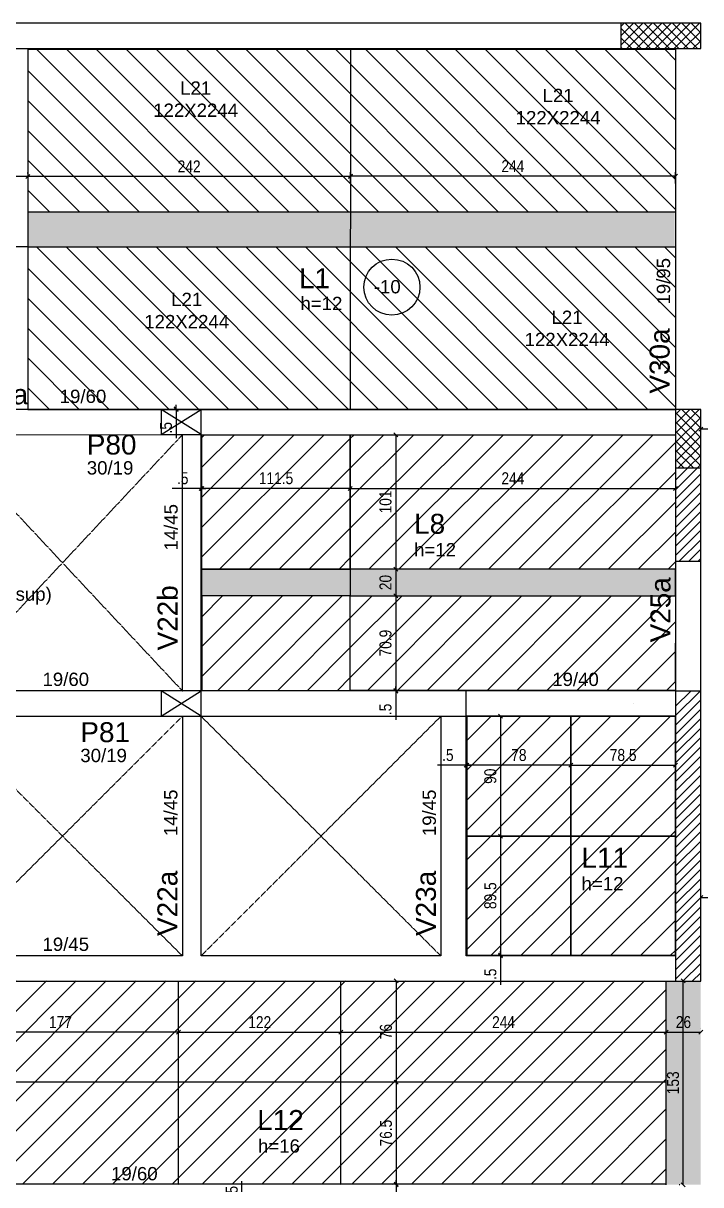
# Model space of a CAD drawing. Extents: x 1022 to 7350, y 170 to 3791.
# Drawn here: x 4016 to 4524, y 2103 to 2975 of the extents above; entities that cross this region are included whole.
import ezdxf

# ---------------------------------------------------------------- set-up
doc = ezdxf.new("R2010")
doc.units = 0
doc.linetypes.add('HIDDEN', pattern=[0.375, 0.25, -0.125])
for name, color, linetype in [('3', 3, 'Continuous'), ('8', 8, 'Continuous'), ('AUX00', 7, 'Continuous'), ('COTA', 241, 'Continuous'), ('ES-VIGA', 3, 'Continuous'), ('L-D', 2, 'Continuous'), ('L-N', 4, 'Continuous'), ('P-D', 2, 'Continuous'), ('Painéis', 200, 'Continuous'), ('Pilares', 5, 'Continuous'), ('SHAFT', 1, 'HIDDEN'), ('VIG-D', 2, 'Continuous'), ('VIG-N', 4, 'Continuous')]:
    doc.layers.add(name, color=color, linetype=linetype)
doc.layers.add('Hachura', color=251, linetype='Continuous', lineweight=9)
doc.layers.add('REAPROVEITAMENTO', color=251, linetype='Continuous', lineweight=9)
doc.styles.add('COTA TECNICA-50', font='techl___.ttf', dxfattribs={"height": 9})
doc.styles.get("Standard").update_dxf_attribs({"font": 'arial.ttf'})
doc.dimstyles.new('COTA PAINEL-50', dxfattribs={"dimtxt": 9, "dimasz": 3, "dimexe": 3, "dimexo": 3, "dimgap": 3, "dimtad": 1, "dimdec": 1, "dimzin": 12, "dimdsep": 46, "dimtxsty": 'COTA TECNICA-50', "dimblk1": 'OBLIQUE', "dimblk2": 'OBLIQUE', "dimsah": 1, "dimcen": 0.9, "dimclrd": 4, "dimclre": 4, "dimclrt": 240, "dimadec": 1, "dimazin": 3, "dimtfac": 1, "dimtdec": 1, "dimtmove": 0, "dimatfit": 3, "dimfxl": 1, "dimtolj": 1, "dimtzin": 12, "dimarcsym": 0})
pattern_1 = [(45, (-1214.967, -298.576), (-11.22532, 11.22532), [])]

# ---------------------------------------------------------------- blocks, each defined once
blk = doc.blocks.new('_Oblique')
at = {"color": 0, "linetype": 'ByBlock', "lineweight": -2}
blk.add_line((-0.5, -0.5), (0.5, 0.5), dxfattribs=at)
blk = doc.blocks.new('*D123')
at = {"layer": 'COTA', "color": 4, "lineweight": -2, "transparency": 16777216}
blk.add_line((4295.5, 2666.15), (4295.5, 2565.1), dxfattribs=at)
at = {"layer": 'Defpoints', "color": 0, "transparency": 16777216}
for p in [(4295.5, 2666.15), (4295.5, 2565.1), (4295.5, 2565.1)]:
    blk.add_point(p, dxfattribs=at)
at = {"layer": 'COTA', "color": 4, "lineweight": -2, "transparency": 16777216, "xscale": 3, "yscale": 3, "zscale": 3}
for p, rotation in [((4295.5, 2666.15), 90), ((4295.5, 2565.1), 270)]:
    blk.add_blockref('_Oblique', p, dxfattribs=dict(at, rotation=rotation))
at = {"layer": 'COTA', "color": 240, "transparency": 16777216, "insert": (4287.9, 2615.62), "char_height": 9, "attachment_point": 5, "rotation": 90, "style": 'COTA TECNICA-50'}
blk.add_mtext('\\A1;101', dxfattribs=at)
blk = doc.blocks.new('*D124')
at = {"layer": 'COTA', "color": 4, "lineweight": -2, "transparency": 16777216}
for p, q in [((4295.5, 2565.1), (4295.5, 2545.1)), ((4298.5, 2565.1), (4298.5, 2565.1)), ((4298.5, 2545.1), (4298.5, 2545.1))]:
    blk.add_line(p, q, dxfattribs=at)
at = {"layer": 'Defpoints', "color": 0, "transparency": 16777216}
for p in [(4295.5, 2565.1), (4295.5, 2545.1), (4295.5, 2545.1)]:
    blk.add_point(p, dxfattribs=at)
at = {"layer": 'COTA', "color": 4, "lineweight": -2, "transparency": 16777216, "xscale": 3, "yscale": 3, "zscale": 3}
for p, rotation in [((4295.5, 2565.1), 90), ((4295.5, 2545.1), 270)]:
    blk.add_blockref('_Oblique', p, dxfattribs=dict(at, rotation=rotation))
at = {"layer": 'COTA', "color": 240, "transparency": 16777216, "insert": (4287.9, 2555.1), "char_height": 9, "attachment_point": 5, "rotation": 90, "style": 'COTA TECNICA-50'}
blk.add_mtext('\\A1;20', dxfattribs=at)
blk = doc.blocks.new('*D125')
at = {"layer": 'COTA', "color": 4, "lineweight": -2, "transparency": 16777216}
blk.add_line((4261.45, 2625.84), (4505.45, 2625.84), dxfattribs=at)
at = {"layer": 'Defpoints', "color": 0, "transparency": 16777216}
for p in [(4261.45, 2625.84), (4505.45, 2625.84), (4505.45, 2625.84)]:
    blk.add_point(p, dxfattribs=at)
at = {"layer": 'COTA', "color": 4, "lineweight": -2, "transparency": 16777216, "xscale": 3, "yscale": 3, "zscale": 3, "rotation": 180}
blk.add_blockref('_Oblique', (4261.45, 2625.84), dxfattribs=at)
at = {"layer": 'COTA', "color": 4, "lineweight": -2, "transparency": 16777216, "xscale": 3, "yscale": 3, "zscale": 3}
blk.add_blockref('_Oblique', (4505.45, 2625.84), dxfattribs=at)
at = {"layer": 'COTA', "color": 240, "transparency": 16777216, "insert": (4383.45, 2633.41), "char_height": 9, "attachment_point": 5, "style": 'COTA TECNICA-50'}
blk.add_mtext('\\A1;244', dxfattribs=at)
blk = doc.blocks.new('*D126')
at = {"layer": 'COTA', "color": 4, "lineweight": -2, "transparency": 16777216}
for p, q in [((4295.5, 2545.1), (4295.5, 2474.15)), ((4298.5, 2545.1), (4298.5, 2545.1)), ((4298.5, 2474.15), (4298.5, 2474.15))]:
    blk.add_line(p, q, dxfattribs=at)
at = {"layer": 'Defpoints', "color": 0, "transparency": 16777216}
for p in [(4295.5, 2545.1), (4295.5, 2474.15), (4295.5, 2474.15)]:
    blk.add_point(p, dxfattribs=at)
at = {"layer": 'COTA', "color": 4, "lineweight": -2, "transparency": 16777216, "xscale": 3, "yscale": 3, "zscale": 3}
for p, rotation in [((4295.5, 2545.1), 90), ((4295.5, 2474.15), 270)]:
    blk.add_blockref('_Oblique', p, dxfattribs=dict(at, rotation=rotation))
at = {"layer": 'COTA', "color": 240, "transparency": 16777216, "insert": (4287.88, 2509.62), "char_height": 9, "attachment_point": 5, "rotation": 90, "style": 'COTA TECNICA-50'}
blk.add_mtext('\\A1;70.9', dxfattribs=at)
blk = doc.blocks.new('*D223')
at = {"layer": 'COTA', "color": 4, "lineweight": -2, "transparency": 16777216}
for p, q in [((4149.95, 2628.44), (4149.95, 2628.84)), ((4261.45, 2625.84), (4149.95, 2625.84))]:
    blk.add_line(p, q, dxfattribs=at)
at = {"layer": 'Defpoints', "color": 0, "transparency": 16777216}
for p in [(4149.95, 2625.84), (4149.95, 2625.44), (4261.45, 2625.84)]:
    blk.add_point(p, dxfattribs=at)
at = {"layer": 'COTA', "color": 4, "lineweight": -2, "transparency": 16777216, "xscale": 3, "yscale": 3, "zscale": 3, "rotation": 180}
blk.add_blockref('_Oblique', (4149.95, 2625.84), dxfattribs=at)
at = {"layer": 'COTA', "color": 4, "lineweight": -2, "transparency": 16777216, "xscale": 3, "yscale": 3, "zscale": 3}
blk.add_blockref('_Oblique', (4261.45, 2625.84), dxfattribs=at)
at = {"layer": 'COTA', "color": 240, "transparency": 16777216, "insert": (4205.7, 2633.44), "char_height": 9, "attachment_point": 5, "style": 'COTA TECNICA-50'}
blk.add_mtext('\\A1;111.5', dxfattribs=at)
blk = doc.blocks.new('*D127')
at = {"layer": 'COTA', "color": 4, "lineweight": -2, "transparency": 16777216}
for p, q in [((4295.5, 2474.15), (4295.5, 2477.15)), ((4295.5, 2474.15), (4295.5, 2473.65)), ((4295.5, 2473.65), (4295.5, 2452.06))]:
    blk.add_line(p, q, dxfattribs=at)
at = {"layer": 'Defpoints', "color": 0, "transparency": 16777216}
for p in [(4295.5, 2474.15), (4295.5, 2473.65), (4295.5, 2473.65)]:
    blk.add_point(p, dxfattribs=at)
at = {"layer": 'COTA', "color": 4, "lineweight": -2, "transparency": 16777216, "xscale": 3, "yscale": 3, "zscale": 3}
for p, rotation in [((4295.5, 2474.15), 270), ((4295.5, 2473.65), 90)]:
    blk.add_blockref('_Oblique', p, dxfattribs=dict(at, rotation=rotation))
at = {"layer": 'COTA', "color": 240, "transparency": 16777216, "insert": (4287.9, 2459.85), "char_height": 9, "attachment_point": 5, "rotation": 90, "style": 'COTA TECNICA-50'}
blk.add_mtext('\\A1;.5', dxfattribs=at)
blk = doc.blocks.new('*D128')
at = {"layer": 'COTA', "color": 4, "lineweight": -2, "transparency": 16777216}
for p, q in [((4149.45, 2625.84), (4127.86, 2625.84)), ((4149.95, 2625.84), (4149.45, 2625.84)), ((4149.95, 2625.84), (4152.95, 2625.84))]:
    blk.add_line(p, q, dxfattribs=at)
at = {"layer": 'Defpoints', "color": 0, "transparency": 16777216}
for p in [(4149.45, 2625.84), (4149.45, 2625.84), (4149.95, 2625.84)]:
    blk.add_point(p, dxfattribs=at)
at = {"layer": 'COTA', "color": 4, "lineweight": -2, "transparency": 16777216, "xscale": 3, "yscale": 3, "zscale": 3}
blk.add_blockref('_Oblique', (4149.45, 2625.84), dxfattribs=at)
at = {"layer": 'COTA', "color": 4, "lineweight": -2, "transparency": 16777216, "xscale": 3, "yscale": 3, "zscale": 3, "rotation": 180}
blk.add_blockref('_Oblique', (4149.95, 2625.84), dxfattribs=at)
at = {"layer": 'COTA', "color": 240, "transparency": 16777216, "insert": (4135.66, 2633.44), "char_height": 9, "attachment_point": 5, "style": 'COTA TECNICA-50'}
blk.add_mtext('\\A1;.5', dxfattribs=at)
blk = doc.blocks.new('*D224')
at = {"layer": 'COTA', "color": 4, "lineweight": -2, "transparency": 16777216}
blk.add_line((4426.95, 2417.93), (4348.95, 2417.93), dxfattribs=at)
at = {"layer": 'Defpoints', "color": 0, "transparency": 16777216}
for p in [(4348.95, 2417.93), (4348.95, 2417.93), (4426.95, 2417.93)]:
    blk.add_point(p, dxfattribs=at)
at = {"layer": 'COTA', "color": 4, "lineweight": -2, "transparency": 16777216, "xscale": 3, "yscale": 3, "zscale": 3, "rotation": 180}
blk.add_blockref('_Oblique', (4348.95, 2417.93), dxfattribs=at)
at = {"layer": 'COTA', "color": 4, "lineweight": -2, "transparency": 16777216, "xscale": 3, "yscale": 3, "zscale": 3}
blk.add_blockref('_Oblique', (4426.95, 2417.93), dxfattribs=at)
at = {"layer": 'COTA', "color": 240, "transparency": 16777216, "insert": (4387.95, 2425.52), "char_height": 9, "attachment_point": 5, "style": 'COTA TECNICA-50'}
blk.add_mtext('\\A1;78', dxfattribs=at)
blk = doc.blocks.new('*D129')
at = {"layer": 'COTA', "color": 4, "lineweight": -2, "transparency": 16777216}
for p, q in [((4348.45, 2417.93), (4326.86, 2417.93)), ((4348.95, 2417.93), (4348.45, 2417.93)), ((4348.95, 2417.93), (4351.95, 2417.93))]:
    blk.add_line(p, q, dxfattribs=at)
at = {"layer": 'Defpoints', "color": 0, "transparency": 16777216}
for p in [(4348.45, 2417.93), (4348.45, 2417.93), (4348.95, 2417.93)]:
    blk.add_point(p, dxfattribs=at)
at = {"layer": 'COTA', "color": 4, "lineweight": -2, "transparency": 16777216, "xscale": 3, "yscale": 3, "zscale": 3}
blk.add_blockref('_Oblique', (4348.45, 2417.93), dxfattribs=at)
at = {"layer": 'COTA', "color": 4, "lineweight": -2, "transparency": 16777216, "xscale": 3, "yscale": 3, "zscale": 3, "rotation": 180}
blk.add_blockref('_Oblique', (4348.95, 2417.93), dxfattribs=at)
at = {"layer": 'COTA', "color": 240, "transparency": 16777216, "insert": (4334.66, 2425.53), "char_height": 9, "attachment_point": 5, "style": 'COTA TECNICA-50'}
blk.add_mtext('\\A1;.5', dxfattribs=at)
blk = doc.blocks.new('*D225')
at = {"layer": 'COTA', "color": 4, "lineweight": -2, "transparency": 16777216}
blk.add_line((4374.19, 2454.65), (4374.19, 2364.65), dxfattribs=at)
at = {"layer": 'Defpoints', "color": 0, "transparency": 16777216}
for p in [(4374.19, 2454.65), (4374.19, 2364.65), (4374.19, 2364.65)]:
    blk.add_point(p, dxfattribs=at)
at = {"layer": 'COTA', "color": 4, "lineweight": -2, "transparency": 16777216, "xscale": 3, "yscale": 3, "zscale": 3}
for p, rotation in [((4374.19, 2454.65), 90), ((4374.19, 2364.65), 270)]:
    blk.add_blockref('_Oblique', p, dxfattribs=dict(at, rotation=rotation))
at = {"layer": 'COTA', "color": 240, "transparency": 16777216, "insert": (4366.57, 2409.65), "char_height": 9, "attachment_point": 5, "rotation": 90, "style": 'COTA TECNICA-50'}
blk.add_mtext('\\A1;90', dxfattribs=at)
blk = doc.blocks.new('*D226')
at = {"layer": 'COTA', "color": 4, "lineweight": -2, "transparency": 16777216}
blk.add_line((4374.19, 2364.65), (4374.19, 2275.15), dxfattribs=at)
at = {"layer": 'Defpoints', "color": 0, "transparency": 16777216}
for p in [(4374.19, 2364.65), (4374.19, 2275.15), (4374.19, 2275.15)]:
    blk.add_point(p, dxfattribs=at)
at = {"layer": 'COTA', "color": 4, "lineweight": -2, "transparency": 16777216, "xscale": 3, "yscale": 3, "zscale": 3}
for p, rotation in [((4374.19, 2364.65), 90), ((4374.19, 2275.15), 270)]:
    blk.add_blockref('_Oblique', p, dxfattribs=dict(at, rotation=rotation))
at = {"layer": 'COTA', "color": 240, "transparency": 16777216, "insert": (4366.56, 2319.9), "char_height": 9, "attachment_point": 5, "rotation": 90, "style": 'COTA TECNICA-50'}
blk.add_mtext('\\A1;89.5', dxfattribs=at)
blk = doc.blocks.new('*D130')
at = {"layer": 'COTA', "color": 4, "lineweight": -2, "transparency": 16777216}
for p, q in [((4374.19, 2275.15), (4374.19, 2278.15)), ((4374.19, 2275.15), (4374.19, 2274.65)), ((4374.19, 2274.65), (4374.19, 2253.06))]:
    blk.add_line(p, q, dxfattribs=at)
at = {"layer": 'Defpoints', "color": 0, "transparency": 16777216}
for p in [(4374.19, 2275.15), (4374.19, 2274.65), (4374.19, 2274.65)]:
    blk.add_point(p, dxfattribs=at)
at = {"layer": 'COTA', "color": 4, "lineweight": -2, "transparency": 16777216, "xscale": 3, "yscale": 3, "zscale": 3}
for p, rotation in [((4374.19, 2275.15), 270), ((4374.19, 2274.65), 90)]:
    blk.add_blockref('_Oblique', p, dxfattribs=dict(at, rotation=rotation))
at = {"layer": 'COTA', "color": 240, "transparency": 16777216, "insert": (4366.59, 2260.86), "char_height": 9, "attachment_point": 5, "rotation": 90, "style": 'COTA TECNICA-50'}
blk.add_mtext('\\A1;.5', dxfattribs=at)
blk = doc.blocks.new('*D131')
at = {"layer": 'COTA', "color": 4, "lineweight": -2, "transparency": 16777216}
for p, q in [((4130.71, 2685.68), (4130.71, 2688.68)), ((4130.71, 2685.68), (4130.71, 2685.18)), ((4130.71, 2685.18), (4130.71, 2663.59))]:
    blk.add_line(p, q, dxfattribs=at)
at = {"layer": 'Defpoints', "color": 0, "transparency": 16777216}
for p in [(4130.71, 2685.68), (4130.71, 2685.18), (4130.71, 2685.18)]:
    blk.add_point(p, dxfattribs=at)
at = {"layer": 'COTA', "color": 4, "lineweight": -2, "transparency": 16777216, "xscale": 3, "yscale": 3, "zscale": 3}
for p, rotation in [((4130.71, 2685.68), 270), ((4130.71, 2685.18), 90)]:
    blk.add_blockref('_Oblique', p, dxfattribs=dict(at, rotation=rotation))
at = {"layer": 'COTA', "color": 240, "transparency": 16777216, "insert": (4123.12, 2671.38), "char_height": 9, "attachment_point": 5, "rotation": 90, "style": 'COTA TECNICA-50'}
blk.add_mtext('\\A1;.5', dxfattribs=at)
blk = doc.blocks.new('*D107')
at = {"layer": 'COTA', "color": 4, "lineweight": -2, "transparency": 16777216}
for p, q in [((4295.8, 2255.86), (4295.8, 2179.81)), ((4298.8, 2255.86), (4298.8, 2255.86))]:
    blk.add_line(p, q, dxfattribs=at)
at = {"layer": 'Defpoints', "color": 0, "transparency": 16777216}
for p in [(4295.8, 2255.86), (4295.8, 2179.81), (4295.8, 2179.81)]:
    blk.add_point(p, dxfattribs=at)
at = {"layer": 'COTA', "color": 4, "lineweight": -2, "transparency": 16777216, "xscale": 3, "yscale": 3, "zscale": 3}
for p, rotation in [((4295.8, 2255.86), 90), ((4295.8, 2179.81), 270)]:
    blk.add_blockref('_Oblique', p, dxfattribs=dict(at, rotation=rotation))
at = {"layer": 'COTA', "color": 240, "transparency": 16777216, "insert": (4288.2, 2217.84), "char_height": 9, "attachment_point": 5, "rotation": 90, "style": 'COTA TECNICA-50'}
blk.add_mtext('\\A1;76', dxfattribs=at)
blk = doc.blocks.new('*D108')
at = {"layer": 'COTA', "color": 4, "lineweight": -2, "transparency": 16777216}
for p, q in [((4132.45, 2220.37), (4132.45, 2220.37)), ((4132.45, 2217.37), (4254.45, 2217.37)), ((4254.45, 2220.37), (4254.45, 2220.37))]:
    blk.add_line(p, q, dxfattribs=at)
at = {"layer": 'Defpoints', "color": 0, "transparency": 16777216}
for p in [(4132.45, 2217.37), (4254.45, 2217.37), (4254.45, 2217.37)]:
    blk.add_point(p, dxfattribs=at)
at = {"layer": 'COTA', "color": 4, "lineweight": -2, "transparency": 16777216, "xscale": 3, "yscale": 3, "zscale": 3, "rotation": 180}
blk.add_blockref('_Oblique', (4132.45, 2217.37), dxfattribs=at)
at = {"layer": 'COTA', "color": 4, "lineweight": -2, "transparency": 16777216, "xscale": 3, "yscale": 3, "zscale": 3}
blk.add_blockref('_Oblique', (4254.45, 2217.37), dxfattribs=at)
at = {"layer": 'COTA', "color": 240, "transparency": 16777216, "insert": (4193.45, 2224.92), "char_height": 9, "attachment_point": 5, "style": 'COTA TECNICA-50'}
blk.add_mtext('\\A1;122', dxfattribs=at)
blk = doc.blocks.new('*D109')
at = {"layer": 'COTA', "color": 4, "lineweight": -2, "transparency": 16777216}
for p, q in [((4254.45, 2220.37), (4254.45, 2220.37)), ((4254.45, 2217.37), (4498.45, 2217.37)), ((4498.45, 2220.37), (4498.45, 2220.37))]:
    blk.add_line(p, q, dxfattribs=at)
at = {"layer": 'Defpoints', "color": 0, "transparency": 16777216}
for p in [(4254.45, 2217.37), (4498.45, 2217.37), (4498.45, 2217.37)]:
    blk.add_point(p, dxfattribs=at)
at = {"layer": 'COTA', "color": 4, "lineweight": -2, "transparency": 16777216, "xscale": 3, "yscale": 3, "zscale": 3, "rotation": 180}
blk.add_blockref('_Oblique', (4254.45, 2217.37), dxfattribs=at)
at = {"layer": 'COTA', "color": 4, "lineweight": -2, "transparency": 16777216, "xscale": 3, "yscale": 3, "zscale": 3}
blk.add_blockref('_Oblique', (4498.45, 2217.37), dxfattribs=at)
at = {"layer": 'COTA', "color": 240, "transparency": 16777216, "insert": (4376.45, 2224.94), "char_height": 9, "attachment_point": 5, "style": 'COTA TECNICA-50'}
blk.add_mtext('\\A1;244', dxfattribs=at)
blk = doc.blocks.new('*D110')
at = {"layer": 'COTA', "color": 4, "lineweight": -2, "transparency": 16777216}
blk.add_line((4132.44, 2217.37), (3955.45, 2217.37), dxfattribs=at)
at = {"layer": 'Defpoints', "color": 0, "transparency": 16777216}
for p in [(3955.45, 2217.37), (3955.45, 2217.37), (4132.44, 2217.37)]:
    blk.add_point(p, dxfattribs=at)
at = {"layer": 'COTA', "color": 4, "lineweight": -2, "transparency": 16777216, "xscale": 3, "yscale": 3, "zscale": 3, "rotation": 180}
blk.add_blockref('_Oblique', (3955.45, 2217.37), dxfattribs=at)
at = {"layer": 'COTA', "color": 4, "lineweight": -2, "transparency": 16777216, "xscale": 3, "yscale": 3, "zscale": 3}
blk.add_blockref('_Oblique', (4132.44, 2217.37), dxfattribs=at)
at = {"layer": 'COTA', "color": 240, "transparency": 16777216, "insert": (4043.95, 2224.94), "char_height": 9, "attachment_point": 5, "style": 'COTA TECNICA-50'}
blk.add_mtext('\\A1;177', dxfattribs=at)
blk = doc.blocks.new('*D112')
at = {"layer": 'COTA', "color": 4, "lineweight": -2, "transparency": 16777216}
for p, q in [((4498.45, 2220.37), (4498.45, 2220.37)), ((4498.45, 2217.37), (4524.45, 2217.37)), ((4524.45, 2220.37), (4524.45, 2220.37))]:
    blk.add_line(p, q, dxfattribs=at)
at = {"layer": 'Defpoints', "color": 0, "transparency": 16777216}
for p in [(4498.45, 2217.37), (4524.45, 2217.37), (4524.45, 2217.37)]:
    blk.add_point(p, dxfattribs=at)
at = {"layer": 'COTA', "color": 4, "lineweight": -2, "transparency": 16777216, "xscale": 3, "yscale": 3, "zscale": 3, "rotation": 180}
blk.add_blockref('_Oblique', (4498.45, 2217.37), dxfattribs=at)
at = {"layer": 'COTA', "color": 4, "lineweight": -2, "transparency": 16777216, "xscale": 3, "yscale": 3, "zscale": 3}
blk.add_blockref('_Oblique', (4524.45, 2217.37), dxfattribs=at)
at = {"layer": 'COTA', "color": 240, "transparency": 16777216, "insert": (4511.45, 2224.96), "char_height": 9, "attachment_point": 5, "style": 'COTA TECNICA-50'}
blk.add_mtext('\\A1;26', dxfattribs=at)
blk = doc.blocks.new('*D113')
at = {"layer": 'COTA', "color": 4, "lineweight": -2, "transparency": 16777216}
for p, q in [((4511.37, 2102.86), (4511.37, 2255.86)), ((4508.66, 2102.86), (4508.37, 2102.86))]:
    blk.add_line(p, q, dxfattribs=at)
at = {"layer": 'Defpoints', "color": 0, "transparency": 16777216}
for p in [(4511.37, 2255.86), (4511.37, 2255.86), (4511.66, 2102.86)]:
    blk.add_point(p, dxfattribs=at)
at = {"layer": 'COTA', "color": 4, "lineweight": -2, "transparency": 16777216, "xscale": 3, "yscale": 3, "zscale": 3}
for p, rotation in [((4511.37, 2255.86), 90), ((4511.37, 2102.86), 270)]:
    blk.add_blockref('_Oblique', p, dxfattribs=dict(at, rotation=rotation))
at = {"layer": 'COTA', "color": 240, "transparency": 16777216, "insert": (4503.67, 2179.36), "char_height": 9, "attachment_point": 5, "rotation": 90, "style": 'COTA TECNICA-50'}
blk.add_mtext('\\A1;153', dxfattribs=at)
blk = doc.blocks.new('*D222')
at = {"layer": 'COTA', "color": 4, "lineweight": -2, "transparency": 16777216}
for p, q in [((4295.8, 2179.81), (4295.8, 2103.36)), ((4298.8, 2179.81), (4298.8, 2179.81))]:
    blk.add_line(p, q, dxfattribs=at)
at = {"layer": 'Defpoints', "color": 0, "transparency": 16777216}
for p in [(4295.8, 2179.81), (4295.8, 2103.36), (4295.8, 2103.36)]:
    blk.add_point(p, dxfattribs=at)
at = {"layer": 'COTA', "color": 4, "lineweight": -2, "transparency": 16777216, "xscale": 3, "yscale": 3, "zscale": 3}
for p, rotation in [((4295.8, 2179.81), 90), ((4295.8, 2103.36), 270)]:
    blk.add_blockref('_Oblique', p, dxfattribs=dict(at, rotation=rotation))
at = {"layer": 'COTA', "color": 240, "transparency": 16777216, "insert": (4288.2, 2141.58), "char_height": 9, "attachment_point": 5, "rotation": 90, "style": 'COTA TECNICA-50'}
blk.add_mtext('\\A1;76.5', dxfattribs=at)
blk = doc.blocks.new('*D114')
at = {"layer": 'COTA', "color": 4, "lineweight": -2, "transparency": 16777216}
for p, q in [((4292.8, 2102.86), (4292.8, 2102.86)), ((4295.8, 2103.36), (4295.8, 2106.36)), ((4295.8, 2103.36), (4295.8, 2102.86)), ((4295.8, 2102.86), (4295.8, 2081.27))]:
    blk.add_line(p, q, dxfattribs=at)
at = {"layer": 'Defpoints', "color": 0, "transparency": 16777216}
for p in [(4295.8, 2103.36), (4295.8, 2102.86), (4295.8, 2102.86)]:
    blk.add_point(p, dxfattribs=at)
at = {"layer": 'COTA', "color": 4, "lineweight": -2, "transparency": 16777216, "xscale": 3, "yscale": 3, "zscale": 3}
for p, rotation in [((4295.8, 2103.36), 270), ((4295.8, 2102.86), 90)]:
    blk.add_blockref('_Oblique', p, dxfattribs=dict(at, rotation=rotation))
at = {"layer": 'COTA', "color": 240, "transparency": 16777216, "insert": (4288.2, 2089.06), "char_height": 9, "attachment_point": 5, "rotation": 90, "style": 'COTA TECNICA-50'}
blk.add_mtext('\\A1;.5', dxfattribs=at)
blk = doc.blocks.new('*D117')
at = {"layer": 'COTA', "color": 4, "lineweight": -2, "transparency": 16777216}
for p, q in [((4180.07, 2083.86), (4180.07, 2105.45)), ((4180.07, 2083.36), (4180.07, 2083.86)), ((4180.07, 2083.36), (4180.07, 2080.36))]:
    blk.add_line(p, q, dxfattribs=at)
at = {"layer": 'Defpoints', "color": 0, "transparency": 16777216}
for p in [(4180.07, 2083.86), (4180.07, 2083.86), (4180.07, 2083.36)]:
    blk.add_point(p, dxfattribs=at)
at = {"layer": 'COTA', "color": 4, "lineweight": -2, "transparency": 16777216, "xscale": 3, "yscale": 3, "zscale": 3}
for p, rotation in [((4180.07, 2083.86), 270), ((4180.07, 2083.36), 90)]:
    blk.add_blockref('_Oblique', p, dxfattribs=dict(at, rotation=rotation))
at = {"layer": 'COTA', "color": 240, "transparency": 16777216, "insert": (4172.47, 2097.66), "char_height": 9, "attachment_point": 5, "rotation": 90, "style": 'COTA TECNICA-50'}
blk.add_mtext('\\A1;.5', dxfattribs=at)
blk = doc.blocks.new('*D79')
at = {"layer": 'COTA', "color": 4, "lineweight": -2, "transparency": 16777216}
blk.add_line((4524.45, 2318.47), (4645.94, 2318.47), dxfattribs=at)
at = {"layer": 'Defpoints', "color": 0, "transparency": 16777216}
for p in [(4524.45, 2318.47), (4645.94, 2318.47), (4645.94, 2318.47)]:
    blk.add_point(p, dxfattribs=at)
at = {"layer": 'COTA', "color": 4, "lineweight": -2, "transparency": 16777216, "xscale": 3, "yscale": 3, "zscale": 3, "rotation": 180}
blk.add_blockref('_Oblique', (4524.45, 2318.47), dxfattribs=at)
at = {"layer": 'COTA', "color": 4, "lineweight": -2, "transparency": 16777216, "xscale": 3, "yscale": 3, "zscale": 3}
blk.add_blockref('_Oblique', (4645.94, 2318.47), dxfattribs=at)
at = {"layer": 'COTA', "color": 240, "transparency": 16777216, "insert": (4585.19, 2326.07), "char_height": 9, "attachment_point": 5, "style": 'COTA TECNICA-50'}
blk.add_mtext('\\A1;121.5', dxfattribs=at)
blk = doc.blocks.new('*D168')
at = {"layer": 'COTA', "color": 4, "lineweight": -2, "transparency": 16777216}
blk.add_line((4744.45, 2670.34), (4524.45, 2670.34), dxfattribs=at)
at = {"layer": 'Defpoints', "color": 0, "transparency": 16777216}
for p in [(4524.45, 2670.34), (4524.45, 2670.34), (4744.45, 2670.34)]:
    blk.add_point(p, dxfattribs=at)
at = {"layer": 'COTA', "color": 4, "lineweight": -2, "transparency": 16777216, "xscale": 3, "yscale": 3, "zscale": 3, "rotation": 180}
blk.add_blockref('_Oblique', (4524.45, 2670.34), dxfattribs=at)
at = {"layer": 'COTA', "color": 4, "lineweight": -2, "transparency": 16777216, "xscale": 3, "yscale": 3, "zscale": 3}
blk.add_blockref('_Oblique', (4744.45, 2670.34), dxfattribs=at)
at = {"layer": 'COTA', "color": 240, "transparency": 16777216, "insert": (4634.45, 2677.93), "char_height": 9, "attachment_point": 5, "style": 'COTA TECNICA-50'}
blk.add_mtext('\\A1;220', dxfattribs=at)
blk = doc.blocks.new('*D169')
at = {"layer": 'COTA', "color": 4, "lineweight": -2, "transparency": 16777216}
blk.add_line((4426.95, 2417.93), (4505.45, 2417.93), dxfattribs=at)
at = {"layer": 'Defpoints', "color": 0, "transparency": 16777216}
for p in [(4426.95, 2417.93), (4505.45, 2417.93), (4505.45, 2417.93)]:
    blk.add_point(p, dxfattribs=at)
at = {"layer": 'COTA', "color": 4, "lineweight": -2, "transparency": 16777216, "xscale": 3, "yscale": 3, "zscale": 3, "rotation": 180}
blk.add_blockref('_Oblique', (4426.95, 2417.93), dxfattribs=at)
at = {"layer": 'COTA', "color": 4, "lineweight": -2, "transparency": 16777216, "xscale": 3, "yscale": 3, "zscale": 3}
blk.add_blockref('_Oblique', (4505.45, 2417.93), dxfattribs=at)
at = {"layer": 'COTA', "color": 240, "transparency": 16777216, "insert": (4466.2, 2425.55), "char_height": 9, "attachment_point": 5, "style": 'COTA TECNICA-50'}
blk.add_mtext('\\A1;78.5', dxfattribs=at)
blk = doc.blocks.new('*D245')
at = {"layer": 'COTA', "color": 4, "lineweight": -2, "transparency": 16777216}
for p, q in [((4261.47, 2854.75), (4261.47, 2863.27)), ((4505.47, 2854.73), (4505.47, 2863.27)), ((4505.47, 2860.27), (4261.47, 2860.27))]:
    blk.add_line(p, q, dxfattribs=at)
at = {"layer": 'Defpoints', "color": 0, "transparency": 16777216}
for p in [(4261.47, 2860.27), (4261.47, 2851.75), (4505.47, 2851.73)]:
    blk.add_point(p, dxfattribs=at)
at = {"layer": 'COTA', "color": 4, "lineweight": -2, "transparency": 16777216, "xscale": 3, "yscale": 3, "zscale": 3, "rotation": 180}
blk.add_blockref('_Oblique', (4261.47, 2860.27), dxfattribs=at)
at = {"layer": 'COTA', "color": 4, "lineweight": -2, "transparency": 16777216, "xscale": 3, "yscale": 3, "zscale": 3}
blk.add_blockref('_Oblique', (4505.47, 2860.27), dxfattribs=at)
at = {"layer": 'COTA', "color": 240, "transparency": 16777216, "insert": (4383.47, 2867.84), "char_height": 9, "attachment_point": 5, "style": 'COTA TECNICA-50'}
blk.add_mtext('\\A1;244', dxfattribs=at)
blk = doc.blocks.new('*D246')
at = {"layer": 'COTA', "color": 4, "lineweight": -2, "transparency": 16777216}
for p, q in [((4261.47, 2860.07), (4019.47, 2860.07)), ((4019.47, 2857.3), (4019.47, 2857.07)), ((4261.47, 2857.27), (4261.47, 2857.07))]:
    blk.add_line(p, q, dxfattribs=at)
at = {"layer": 'Defpoints', "color": 0, "transparency": 16777216}
for p in [(4019.47, 2860.3), (4019.47, 2860.07), (4261.47, 2860.27)]:
    blk.add_point(p, dxfattribs=at)
at = {"layer": 'COTA', "color": 4, "lineweight": -2, "transparency": 16777216, "xscale": 3, "yscale": 3, "zscale": 3, "rotation": 180}
blk.add_blockref('_Oblique', (4019.47, 2860.07), dxfattribs=at)
at = {"layer": 'COTA', "color": 4, "lineweight": -2, "transparency": 16777216, "xscale": 3, "yscale": 3, "zscale": 3}
blk.add_blockref('_Oblique', (4261.47, 2860.07), dxfattribs=at)
at = {"layer": 'COTA', "color": 240, "transparency": 16777216, "insert": (4140.47, 2867.63), "char_height": 9, "attachment_point": 5, "style": 'COTA TECNICA-50'}
blk.add_mtext('\\A1;242', dxfattribs=at)
blk = doc.blocks.new('*D156')
at = {"layer": 'COTA', "color": 4, "lineweight": -2, "transparency": 16777216}
for p, q in [((3955.47, 2862.25), (3955.47, 2863.07)), ((4019.47, 2862.24), (4019.47, 2863.07)), ((4019.47, 2860.07), (3955.47, 2860.07))]:
    blk.add_line(p, q, dxfattribs=at)
at = {"layer": 'Defpoints', "color": 0, "transparency": 16777216}
for p in [(3955.47, 2860.07), (3955.47, 2859.25), (4019.47, 2859.24)]:
    blk.add_point(p, dxfattribs=at)
at = {"layer": 'COTA', "color": 4, "lineweight": -2, "transparency": 16777216, "xscale": 3, "yscale": 3, "zscale": 3, "rotation": 180}
blk.add_blockref('_Oblique', (3955.47, 2860.07), dxfattribs=at)
at = {"layer": 'COTA', "color": 4, "lineweight": -2, "transparency": 16777216, "xscale": 3, "yscale": 3, "zscale": 3}
blk.add_blockref('_Oblique', (4019.47, 2860.07), dxfattribs=at)
at = {"layer": 'COTA', "color": 240, "transparency": 16777216, "insert": (3987.47, 2867.66), "char_height": 9, "attachment_point": 5, "style": 'COTA TECNICA-50'}
blk.add_mtext('\\A1;64', dxfattribs=at)

msp = doc.modelspace()

# ---------------------------------------------------------------- hatches: boundary and pattern name
at = {"layer": 'Hachura', "linetype": 'ByBlock'}
h = msp.add_hatch(color=256, dxfattribs=at)
h.dxf.hatch_style = 1
h.paths.add_polyline_path([(4019.46, 2807.4), (4019.46, 2833.9), (4504.97, 2833.65), (4504.97, 2807.15)])
h = msp.add_hatch(color=256, dxfattribs=at)
h.dxf.hatch_style = 1
h.paths.add_polyline_path([(4261.45, 2565.1), (4149.95, 2565.1), (4149.95, 2545.1), (4261.45, 2545.1)])
h = msp.add_hatch(color=256, dxfattribs=at)
h.dxf.hatch_style = 1
h.paths.add_polyline_path([(4505.45, 2545.1), (4505.45, 2565.1), (4261.45, 2565.1), (4261.45, 2545.1)])
h = msp.add_hatch(color=256, dxfattribs=at)
h.dxf.hatch_style = 1
h.paths.add_polyline_path([(4524.41, 2102.86), (4498.36, 2102.86), (4498.45, 2255.86), (4524.49, 2255.86)])
at = {"layer": 'REAPROVEITAMENTO', "linetype": 'ByBlock'}
h = msp.add_hatch(dxfattribs=at)
h.set_pattern_fill('ANSI31', color=256, scale=5, angle=-90, style=2)
h.set_pattern_definition([(315, (1372.75, 8437.565), (11.22532, 11.22532), [])])
h.paths.add_polyline_path([(4019.47, 2955.65), (4019.47, 2833.65), (4505.47, 2833.65), (4505.47, 2955.65)])
h = msp.add_hatch(dxfattribs=at)
h.set_pattern_fill('ANSI31', color=256, scale=5, angle=-90, style=2)
h.set_pattern_definition([(315, (1372.738, 8289.077), (11.22532, 11.22532), [])])
h.paths.add_polyline_path([(4019.46, 2807.19), (4019.46, 2685.19), (4505.46, 2685.16), (4505.46, 2807.16)])
h = msp.add_hatch(dxfattribs=at)
h.set_pattern_fill('ANSI31', color=256, scale=5, style=2)
h.set_pattern_definition(pattern_1)
h.paths.add_polyline_path([(4261.45, 2565.1), (4149.95, 2565.1), (4149.95, 2666.15), (4261.45, 2666.15)])
h = msp.add_hatch(dxfattribs=at)
h.set_pattern_fill('ANSI31', color=256, scale=5, style=2)
h.set_pattern_definition(pattern_1)
h.paths.add_polyline_path([(4505.45, 2666.15), (4505.45, 2565.1), (4261.45, 2565.1), (4261.45, 2666.15)])
h = msp.add_hatch(dxfattribs=at)
h.set_pattern_fill('ANSI31', color=256, scale=5, style=2)
h.set_pattern_definition(pattern_1)
h.paths.add_polyline_path([(4261.45, 2545.1), (4149.95, 2545.1), (4149.95, 2474.15), (4261.45, 2474.15)])
h = msp.add_hatch(dxfattribs=at)
h.set_pattern_fill('ANSI31', color=256, scale=5, style=2)
h.set_pattern_definition(pattern_1)
h.paths.add_polyline_path([(4261.45, 2545.1), (4505.45, 2545.1), (4505.45, 2474.15), (4261.45, 2474.15)])
h = msp.add_hatch(dxfattribs=at)
h.set_pattern_fill('ANSI31', color=256, scale=5, style=2)
h.set_pattern_definition(pattern_1)
h.paths.add_polyline_path([(4426.95, 2454.65), (4348.95, 2454.65), (4348.95, 2364.65), (4426.95, 2364.65)])
h = msp.add_hatch(dxfattribs=at)
h.set_pattern_fill('ANSI31', color=256, scale=5, style=2)
h.set_pattern_definition(pattern_1)
h.paths.add_polyline_path([(4505.45, 2454.65), (4426.95, 2454.65), (4426.95, 2364.65), (4505.45, 2364.65)])
h = msp.add_hatch(dxfattribs=at)
h.set_pattern_fill('ANSI31', color=256, scale=5, style=2)
h.set_pattern_definition(pattern_1)
h.paths.add_polyline_path([(4426.95, 2364.65), (4348.95, 2364.65), (4348.95, 2275.15), (4426.95, 2275.15)])
h = msp.add_hatch(dxfattribs=at)
h.set_pattern_fill('ANSI31', color=256, scale=5, style=2)
h.set_pattern_definition(pattern_1)
h.paths.add_polyline_path([(4505.45, 2364.65), (4426.95, 2364.65), (4426.95, 2275.15), (4505.45, 2275.15)])
h = msp.add_hatch(dxfattribs=at)
h.set_pattern_fill('ANSI31', color=256, scale=5, style=2)
h.set_pattern_definition([(45, (-1214.97, -298.365), (-11.22532, 11.22532), [])])
h.paths.add_polyline_path([(4498.45, 2255.86), (4338.95, 2255.86), (3955.45, 2255.86), (3955.45, 2103.36), (4498.45, 2103.36)])
h.paths.add_polyline_path([(4297.03, 2126.02), (4297.03, 2157.7), (4278.51, 2157.7), (4278.51, 2126.02)], flags=16)

# ---------------------------------------------------------------- linework, layer by layer
at = {"layer": '3', "linetype": 'Continuous'}
msp.add_circle((4292.66, 2776.98), 21.04, dxfattribs=at)
at = {"layer": '8', "linetype": 'Continuous'}
for p, q in [((4464.47, 2958.6), (4481.02, 2975.15)), ((4464.47, 2965.67), (4473.95, 2975.15)), ((4464.47, 2972.74), (4466.88, 2975.15)), ((4464.47, 2975.15), (4464.47, 2975.15)), ((4464.47, 2975.15), (4464.47, 2975.15)), ((4467.76, 2975.15), (4486.76, 2956.15)), ((4469.09, 2956.15), (4488.09, 2975.15)), ((4474.83, 2975.15), (4493.83, 2956.15)), ((4476.16, 2956.15), (4495.16, 2975.15)), ((4481.91, 2975.15), (4500.9, 2956.15)), ((4483.23, 2956.15), (4502.24, 2975.15)), ((4488.98, 2975.15), (4507.98, 2956.15)), ((4490.31, 2956.15), (4509.31, 2975.15)), ((4496.05, 2975.15), (4515.05, 2956.15)), ((4497.38, 2956.15), (4516.38, 2975.15)), ((4503.12, 2975.15), (4522.12, 2956.14)), ((4504.45, 2956.15), (4523.45, 2975.14)), ((4510.19, 2975.15), (4524.47, 2960.86)), ((4517.26, 2975.15), (4524.47, 2967.93)), ((4524.33, 2975.14), (4524.47, 2975)), ((4464.47, 2971.37), (4479.69, 2956.15)), ((4511.52, 2956.15), (4524.47, 2969.1)), ((4464.47, 2964.3), (4472.62, 2956.15)), ((4494.47, 2965.65), (4494.47, 2965.65)), ((4518.59, 2956.15), (4524.47, 2962.03)), ((4464.47, 2957.23), (4465.55, 2956.15)), ((4119.45, 2666.18), (4149.45, 2685.18)), ((4149.45, 2666.18), (4119.45, 2685.18)), ((4505.45, 2674.33), (4516.27, 2685.15)), ((4505.45, 2681.4), (4509.2, 2685.15)), ((4505.45, 2667.26), (4523.34, 2685.14)), ((4505.45, 2682.88), (4524.45, 2663.87)), ((4505.45, 2660.19), (4524.45, 2679.19)), ((4510.25, 2685.15), (4524.45, 2670.95)), ((4517.32, 2685.15), (4524.45, 2678.02)), ((4524.39, 2685.14), (4524.45, 2685.09)), ((4134.45, 2675.68), (4134.45, 2675.68)), ((4505.45, 2675.8), (4524.45, 2656.8)), ((4505.45, 2653.12), (4524.45, 2672.12)), ((4505.45, 2668.73), (4524.45, 2649.73)), ((4505.45, 2646.05), (4524.45, 2665.04)), ((4505.45, 2661.66), (4524.45, 2642.66)), ((4505.45, 2654.59), (4518.89, 2641.15)), ((4507.62, 2641.15), (4524.45, 2657.97)), ((4505.45, 2647.52), (4511.82, 2641.15)), ((4514.69, 2641.15), (4524.45, 2650.9)), ((4521.76, 2641.14), (4524.45, 2643.83)), ((4505.45, 2631.9), (4514.69, 2641.15)), ((4505.45, 2624.83), (4521.76, 2641.14)), ((4505.45, 2617.76), (4524.45, 2636.76)), ((4505.45, 2610.69), (4524.45, 2629.69)), ((4514.95, 2628.15), (4514.95, 2628.15)), ((4505.44, 2603.62), (4524.45, 2622.62)), ((4505.44, 2596.55), (4524.45, 2615.55)), ((4505.44, 2589.48), (4524.44, 2608.48)), ((4505.44, 2582.41), (4524.44, 2601.4)), ((4505.44, 2575.34), (4524.44, 2594.33)), ((4508.32, 2571.15), (4524.44, 2587.26)), ((4515.39, 2571.15), (4524.44, 2580.19)), ((4522.47, 2571.14), (4524.44, 2573.12)), ((4524.44, 2571.14), (4524.44, 2571.14)), ((4524.44, 2571.14), (4524.44, 2571.14)), ((4119.43, 2454.68), (4149.44, 2473.68)), ((4149.44, 2454.68), (4119.44, 2473.68)), ((4348.44, 2473.66), (4348.44, 2473.66)), ((4505.43, 2455.13), (4523.96, 2473.65)), ((4505.43, 2462.2), (4516.88, 2473.65)), ((4473.73, 2464.15), (4473.73, 2464.15)), ((4505.43, 2448.06), (4524.43, 2467.05)), ((4359.04, 2454.66), (4359.04, 2454.66)), ((4505.43, 2440.98), (4524.43, 2459.98)), ((4505.43, 2454.65), (4505.43, 2454.65)), ((4505.43, 2433.91), (4524.43, 2452.91)), ((4348.43, 2444.89), (4348.43, 2444.89)), ((4505.43, 2426.84), (4524.43, 2445.84)), ((4329.43, 2439.9), (4329.43, 2439.9)), ((4505.43, 2419.77), (4524.43, 2438.77)), ((4505.43, 2412.7), (4524.43, 2431.7)), ((4505.43, 2405.63), (4524.43, 2424.63)), ((4505.43, 2398.56), (4524.43, 2417.56)), ((4505.43, 2391.49), (4524.43, 2410.49)), ((4505.43, 2384.42), (4524.43, 2403.41)), ((4505.42, 2377.34), (4524.43, 2396.34)), ((4505.42, 2370.27), (4524.43, 2389.27)), ((4505.42, 2363.2), (4524.42, 2382.2)), ((4505.42, 2356.13), (4524.42, 2375.13)), ((4505.42, 2349.06), (4524.42, 2368.06)), ((4505.42, 2341.99), (4524.42, 2360.99)), ((4505.42, 2334.92), (4524.42, 2353.92)), ((4505.42, 2327.85), (4524.42, 2346.85)), ((4505.42, 2320.78), (4524.42, 2339.77)), ((4505.42, 2313.7), (4524.42, 2332.7)), ((4505.42, 2306.63), (4524.42, 2325.63)), ((4505.42, 2299.56), (4524.42, 2318.56)), ((4505.42, 2292.49), (4524.42, 2311.49)), ((4505.42, 2285.42), (4524.42, 2304.42)), ((4505.42, 2278.35), (4524.42, 2297.35)), ((4505.42, 2271.28), (4524.42, 2290.28)), ((4505.42, 2264.21), (4524.42, 2283.21)), ((4348.42, 2274.66), (4348.42, 2274.66)), ((4505.41, 2257.14), (4524.42, 2276.13)), ((4511, 2255.65), (4524.42, 2269.06)), ((4518.07, 2255.65), (4524.41, 2261.99)), ((4524.41, 2255.65), (4524.41, 2255.65)), ((4524.41, 2255.65), (4524.41, 2255.65)), ((4524.41, 2255.65), (4524.41, 2255.65))]:
    msp.add_line(p, q, dxfattribs=at)
msp.add_lwpolyline([(4505.45, 2701.65), (4505.45, 2685.15)], dxfattribs=at)
at = {"layer": 'ES-VIGA', "linetype": 'Continuous'}
for p, q in [((4135.44, 2473.68), (4135.45, 2666.18)), ((4149.44, 2473.68), (4149.45, 2666.18)), ((4505.43, 2481.15), (4505.44, 2509.49)), ((4348.43, 2437.39), (4348.42, 2306.93))]:
    msp.add_line(p, q, dxfattribs=at)
for points in [[(4464.47, 2975.15), (3996.48, 2975.19)], [(3996.48, 2956.19), (4464.47, 2956.15)], [(4505.47, 2956.15), (4505.45, 2701.65)], [(4505.45, 2685.15), (3955.45, 2685.19)], [(3955.45, 2666.19), (4505.45, 2666.15)], [(4505.44, 2571.15), (4505.43, 2473.65)], [(4524.43, 2473.65), (4524.44, 2571.14)], [(4142.44, 2473.68), (3955.43, 2473.7)], [(4341.44, 2473.66), (4142.44, 2473.68)], [(4505.43, 2473.65), (4341.44, 2473.66)], [(4348.42, 2274.66), (4348.44, 2473.66)], [(3955.43, 2454.7), (4149.44, 2454.68)], [(4135.44, 2454.68), (4135.42, 2274.68)], [(4149.42, 2274.68), (4149.44, 2454.68)], [(4149.44, 2454.68), (4348.44, 2454.66)], [(4329.44, 2454.66), (4329.42, 2274.66)], [(4348.44, 2454.66), (4505.43, 2454.65)], [(4135.42, 2274.68), (3955.42, 2274.7)], [(4329.42, 2274.66), (4149.42, 2274.68)], [(4505.42, 2274.65), (4348.42, 2274.66)], [(3955.41, 2255.7), (4142.42, 2255.68)], [(4142.42, 2255.68), (4338.92, 2255.66)], [(4338.92, 2255.66), (4505.41, 2255.65)]]:
    msp.add_lwpolyline(points, dxfattribs=at)
at = {"layer": 'Painéis'}
for p, q in [((4019.47, 2956.15), (4019.45, 2685.15)), ((4019.47, 2955.65), (4505.47, 2955.65)), ((4261.47, 2956.15), (4261.45, 2685.15)), ((4019.47, 2833.65), (4505.47, 2833.65)), ((4019.47, 2807.16), (3955.46, 2807.16)), ((4019.47, 2807.16), (4505.47, 2807.16)), ((4019.47, 2685.16), (4505.47, 2685.16)), ((4132.45, 2103.36), (4132.45, 2255.86)), ((4254.45, 2103.36), (4254.45, 2255.86)), ((4498.45, 2102.86), (4498.45, 2255.86)), ((4498.45, 2179.81), (3955.45, 2179.81)), ((4498.45, 2103.36), (3955.45, 2103.36)), ((4132.45, 2102.86), (4132.45, 2102.86)), ((4254.45, 2102.86), (4254.45, 2102.86))]:
    msp.add_line(p, q, dxfattribs=at)
for points in [[(4261.45, 2565.1), (4149.95, 2565.1), (4149.95, 2666.15), (4261.45, 2666.15)], [(4505.45, 2666.15), (4505.45, 2565.1), (4261.45, 2565.1), (4261.45, 2666.15)], [(4261.45, 2545.1), (4149.95, 2545.1), (4149.95, 2565.1), (4261.45, 2565.1)], [(4505.45, 2545.1), (4505.45, 2565.1), (4261.45, 2565.1), (4261.45, 2545.1)], [(4261.45, 2545.1), (4149.95, 2545.1), (4149.95, 2474.15), (4261.45, 2474.15)], [(4261.45, 2545.1), (4505.45, 2545.1), (4505.45, 2474.15), (4261.45, 2474.15)], [(4426.95, 2454.65), (4348.95, 2454.65), (4348.95, 2364.65), (4426.95, 2364.65)], [(4505.45, 2454.65), (4426.95, 2454.65), (4426.95, 2364.65), (4505.45, 2364.65)], [(4426.95, 2364.65), (4348.95, 2364.65), (4348.95, 2275.15), (4426.95, 2275.15)], [(4505.45, 2364.65), (4426.95, 2364.65), (4426.95, 2275.15), (4505.45, 2275.15)]]:
    msp.add_lwpolyline(points, close=True, dxfattribs=at)
at = {"layer": 'Pilares', "linetype": 'Continuous'}
for points in [[(4464.47, 2956.15), (4524.47, 2956.14), (4524.47, 2975.14), (4464.47, 2975.15), (4464.47, 2956.15)], [(4119.45, 2666.18), (4149.45, 2666.18), (4149.45, 2685.18), (4119.45, 2685.18), (4119.45, 2666.18)], [(4505.45, 2641.15), (4524.45, 2641.14), (4524.45, 2685.14), (4505.45, 2685.15), (4505.45, 2641.15)], [(4505.44, 2571.15), (4524.44, 2571.14), (4524.45, 2641.14), (4505.45, 2641.15), (4505.44, 2571.15)], [(4119.43, 2454.68), (4149.43, 2454.68), (4149.44, 2473.68), (4119.44, 2473.68), (4119.43, 2454.68)], [(4505.41, 2255.65), (4524.41, 2255.65), (4524.43, 2473.65), (4505.43, 2473.65), (4505.41, 2255.65)]]:
    msp.add_lwpolyline(points, dxfattribs=at)
at = {"layer": 'SHAFT'}
for p, q in [((4135.45, 2666.18), (3955.43, 2473.7)), ((3955.45, 2666.19), (4135.44, 2473.68)), ((3955.42, 2274.7), (4135.44, 2454.68)), ((3955.43, 2454.7), (4135.42, 2274.68)), ((4149.42, 2274.68), (4329.44, 2454.66)), ((4149.44, 2454.68), (4329.42, 2274.66))]:
    msp.add_line(p, q, dxfattribs=at)

# ---------------------------------------------------------------- texts
at = {"layer": 'AUX00', "char_height": 10, "attachment_point": 1}
for insert in [(4110.02, 2931.5), (4382.04, 2925.91), (4103.31, 2772.74), (4388.76, 2759.32)]:
    msp.add_mtext_dynamic_manual_height_columns('\\pxqc;L21^J122X2244', width=70.6838, gutter_width=12.5, heights=[0], dxfattribs=dict(at, insert=insert))
at = {"layer": 'L-D', "linetype": 'Continuous'}
for s, p in [('h=12', (4224.05, 2759.7)), ('h=12', (4309.31, 2574.73)), ('h=12', (4434.98, 2323.93)), ('h=16', (4192.15, 2126.93))]:
    msp.add_text(s, height=10, rotation=359.99518, dxfattribs=at).set_placement(p)
at = {"layer": 'L-N', "linetype": 'Continuous'}
for s, p in [('L1', (4222.9, 2776.13)), ('P80', (4063.68, 2651.26)), ('L8', (4309.31, 2591.73)), ('P81', (4058.83, 2435.23)), ('L11', (4434.98, 2340.93)), ('L12', (4191.58, 2143.93))]:
    msp.add_text(s, height=15, rotation=359.99518, dxfattribs=at).set_placement(p)
at = {"layer": 'P-D', "linetype": 'Continuous'}
for s, p in [('30/19', (4063.68, 2636.26)), ('19/70 (sup)', (3966.75, 2541.46)), ('30/19', (4058.83, 2420.23))]:
    msp.add_text(s, height=10, rotation=359.99518, dxfattribs=at).set_placement(p)
at = {"layer": 'VIG-D', "linetype": 'Continuous'}
for s, rotation, p in [('19/95', 89.99518, (4501.47, 2763.93)), ('-10', 359.99518, (4279.08, 2772.31)), ('19/60', 359.99518, (4043.35, 2689.97)), ('14/45', 89.99518, (4131.87, 2579.13)), ('19/60', 359.99518, (4030.43, 2477.44)), ('19/40', 359.99518, (4412.97, 2477.41)), ('14/45', 89.99518, (4131.68, 2364.68)), ('19/45', 89.99518, (4325.68, 2364.66)), ('19/45', 359.99518, (4030.42, 2278.44)), ('19/60', 359.99518, (4081.88, 2106.14))]:
    msp.add_text(s, height=10, rotation=rotation, dxfattribs=at).set_placement(p)
at = {"layer": 'VIG-N', "linetype": 'Continuous'}
for s, rotation, p in [('V30a', 89.99518, (4501.09, 2697.04)), ('V4a', 359.99518, (3982.39, 2688.94)), ('V25a', 89.99518, (4501.69, 2510.15)), ('V22b', 89.99518, (4131.86, 2504.13)), ('V22a', 89.99518, (4131.67, 2289.68)), ('V23a', 89.99518, (4325.67, 2289.66))]:
    msp.add_text(s, height=15, rotation=rotation, dxfattribs=at).set_placement(p)

# ---------------------------------------------------------------- dimensions: what is measured, and where the dimension line sits
at = {"layer": 'COTA'}
for base, p1, p2, picture, middle in [((3955.47, 2860.07), (4019.47, 2859.24), (3955.47, 2859.25), '*D156', (3987.47, 2867.66)), ((4019.47, 2860.07), (4261.47, 2860.27), (4019.47, 2860.3), '*D246', (4140.47, 2867.63)), ((4261.47, 2860.27), (4505.47, 2851.73), (4261.47, 2851.75), '*D245', (4383.47, 2867.84))]:
    dim = msp.add_linear_dim(base=base, p1=p1, p2=p2, dimstyle='COTA PAINEL-50', override={"dimtad": 3, "dimdec": 0}, dxfattribs=at)
    dim.commit()
    dim.dimension.update_dxf_attribs({"geometry": picture, "text_midpoint": middle})
for base, p1, p2, angle, picture, middle in [((4130.71, 2685.18), (4130.71, 2685.68), (4130.71, 2685.18), 270, '*D131', (4123.12, 2671.38)), ((4295.4954, 2565.0982), (4295.4954, 2666.1462), (4295.4954, 2565.0982), 270, '*D123', (4287.9033, 2615.6222)), ((4295.4954, 2474.1503), (4295.4954, 2545.0982), (4295.4954, 2474.1503), 90, '*D126', (4287.8769, 2509.6243)), ((4295.5, 2473.65), (4295.5, 2474.15), (4295.5, 2473.65), 90, '*D127', (4287.9, 2459.85)), ((4374.19, 2364.65), (4374.19, 2454.65), (4374.19, 2364.65), 90, '*D225', (4366.57, 2409.65)), ((4374.19, 2275.15), (4374.19, 2364.65), (4374.19, 2275.15), 90, '*D226', (4366.56, 2319.9)), ((4374.19, 2274.65), (4374.19, 2275.15), (4374.19, 2274.65), 90, '*D130', (4366.59, 2260.86)), ((4295.79636, 2179.81012), (4295.79613, 2255.86009), (4295.79636, 2179.81012), 90, '*D107', (4288.20426, 2217.83511)), ((4511.37, 2255.86), (4511.66, 2102.86), (4511.37, 2255.86), 90, '*D113', (4503.67, 2179.36)), ((4295.7964, 2103.3598), (4295.7958, 2179.8101), (4295.7964, 2103.3598), 90, '*D222', (4288.1977, 2141.585)), ((4180.07, 2083.86), (4180.07, 2083.36), (4180.07, 2083.86), 90, '*D117', (4172.47, 2097.66)), ((4295.8, 2102.86), (4295.8, 2103.36), (4295.8, 2102.86), 90, '*D114', (4288.2, 2089.06))]:
    dim = msp.add_linear_dim(base=base, p1=p1, p2=p2, angle=angle, dimstyle='COTA PAINEL-50', dxfattribs=at)
    dim.commit()
    dim.dimension.update_dxf_attribs({"geometry": picture, "text_midpoint": middle})
for base, p1, p2, picture, middle in [((4524.45, 2670.34), (4744.45, 2670.34), (4524.45, 2670.34), '*D168', (4634.45, 2677.93)), ((4149.45, 2625.84), (4149.95, 2625.84), (4149.45, 2625.84), '*D128', (4135.66, 2633.44)), ((4149.95, 2625.84), (4261.45, 2625.84), (4149.95, 2625.44), '*D223', (4205.7, 2633.44)), ((4505.45, 2625.84), (4261.45, 2625.84), (4505.45, 2625.84), '*D125', (4383.45, 2633.41)), ((4348.45, 2417.93), (4348.95, 2417.93), (4348.45, 2417.93), '*D129', (4334.66, 2425.53)), ((4348.95, 2417.93), (4426.95, 2417.93), (4348.95, 2417.93), '*D224', (4387.95, 2425.52)), ((4505.45, 2417.93), (4426.95, 2417.93), (4505.45, 2417.93), '*D169', (4466.2, 2425.55)), ((4645.94, 2318.47), (4524.45, 2318.47), (4645.94, 2318.47), '*D79', (4585.19, 2326.07)), ((3955.45, 2217.37), (4132.44, 2217.37), (3955.45, 2217.37), '*D110', (4043.95, 2224.94)), ((4254.45, 2217.37), (4132.45, 2217.37), (4254.45, 2217.37), '*D108', (4193.45, 2224.92)), ((4498.45, 2217.37), (4254.45, 2217.37), (4498.45, 2217.37), '*D109', (4376.45, 2224.94)), ((4524.45, 2217.37), (4498.45, 2217.37), (4524.45, 2217.37), '*D112', (4511.45, 2224.96))]:
    dim = msp.add_linear_dim(base=base, p1=p1, p2=p2, dimstyle='COTA PAINEL-50', dxfattribs=at)
    dim.commit()
    dim.dimension.update_dxf_attribs({"geometry": picture, "text_midpoint": middle})
dim = msp.add_linear_dim(base=(4295.5, 2545.1), p1=(4295.5, 2565.1), p2=(4295.5, 2545.1), angle=270, dimstyle='COTA PAINEL-50', override={"dimtmove": 1}, dxfattribs=at)
dim.commit()
dim.dimension.update_dxf_attribs({"geometry": '*D124', "text_midpoint": (4287.9, 2555.1)})

doc.saveas('drawing.dxf')
